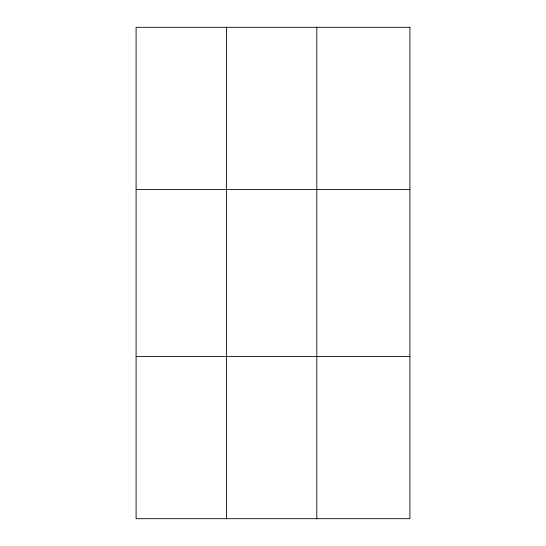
<?xml version="1.0" encoding="UTF-8"?>
<svg xmlns="http://www.w3.org/2000/svg" width="546" height="546" viewBox="0 0 546 546"><rect width="100%" height="100%" fill="white"/><g stroke="black" fill="none" stroke-linecap="round" stroke-linejoin="round"><path stroke-width="0.82" d="M226.454 518.7L226.454 27.3M316.81 518.7L316.81 27.3M136.09 189.462L409.91 189.462M136.09 356.538L409.91 356.538M409.91 27.3L409.91 518.7L136.09 518.7L136.09 27.3L409.91 27.3"/></g></svg>
